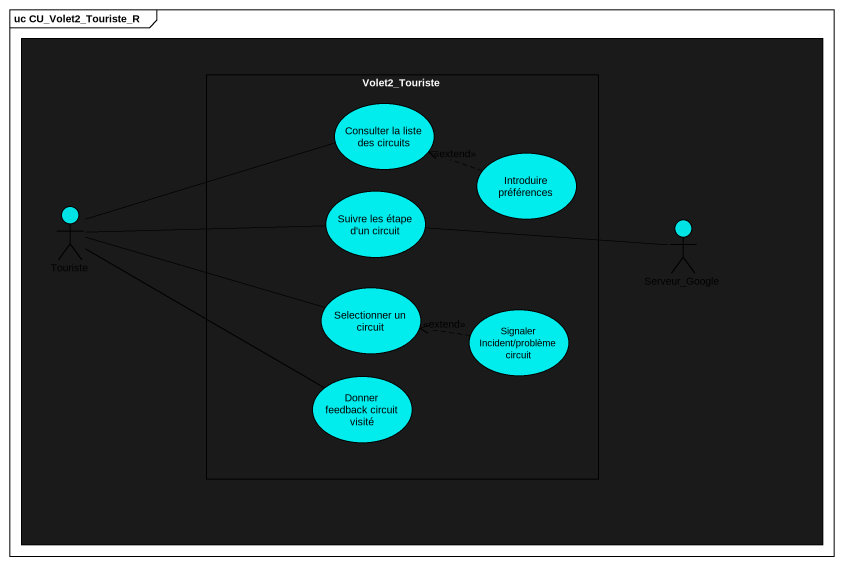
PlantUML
@startuml
mainframe uc CU_Volet2_Touriste_R
rectangle " " as rectangle1 #1A1A1A {
  rectangle Volet2_Touriste #1A1A1A {
    usecase "Consulter la liste des circuits" as Consulter_la_liste_des #00ECED
    usecase "Introduire préférences" as Introduire_préférences #00ECED
    usecase "Suivre les étape d'un circuit" as Suivre_les_étape_d_un #00ECED
    usecase "Selectionner un circuit" as Selectionner_un_circuit #00ECED
    usecase "Signaler Incident/problème circuit" as Signaler_Incident_problème #00ECED
    usecase "Donner feedback circuit visité" as Donner_feedback_circuit #00ECED
  }
  actor Touriste #00E3E4
  actor Serveur_Google #00E3E4
}
Introduire_préférences .left.> Consulter_la_liste_des : <<extend>>
Touriste -right- Consulter_la_liste_des
Touriste -right- Selectionner_un_circuit
Touriste -right- Donner_feedback_circuit
Suivre_les_étape_d_un -left- Touriste
Serveur_Google -left- Suivre_les_étape_d_un
Signaler_Incident_problème .left.> Selectionner_un_circuit : <<extend>>
@enduml
